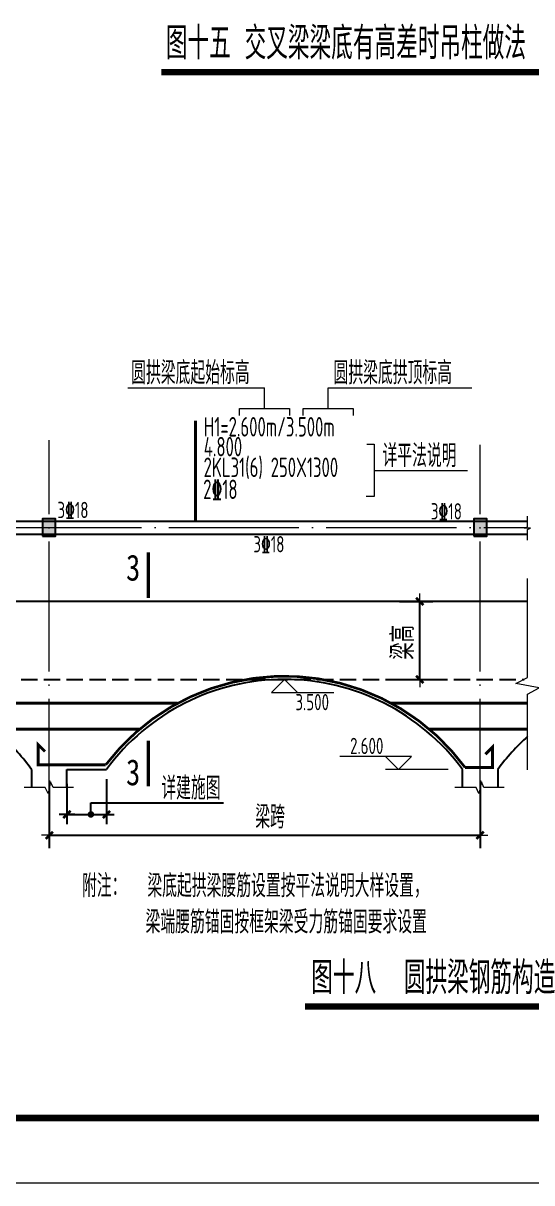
# Model space of a CAD drawing. Extents: x 3968514 to 5230306, y -516551 to -228246.
# Drawn here: x 4184520 to 4192335, y -359553 to -341731 of the extents above; entities that cross this region are included whole.
import ezdxf
from ezdxf.enums import TextEntityAlignment as Align

# ---------------------------------------------------------------- set-up
doc = ezdxf.new("R2010")
doc.units = 0
doc.header["$LTSCALE"] = 1000
doc.header["$MEASUREMENT"] = 0
for name, pattern in [('3', [5, 3, -2]), ('DASH', [0.35, 0.25, -0.1]), ('DOTE', [2.42, 2, -0.2, 0.02, -0.2])]:
    doc.linetypes.add(name, pattern=pattern)
for name, color, linetype in [('BEAM_CON', 4, 'Continuous'), ('COLU', 7, 'Continuous'), ('GJ', 1, 'Continuous'), ('HZ', 4, 'Continuous'), ('PUB_HATCH', 8, 'Continuous'), ('PUB_TEXT', 7, 'Continuous'), ('REIN', 2, 'Continuous'), ('柱', 4, 'Continuous'), ('梁__虚线', 4, '3'), ('水平标注', 140, 'Continuous')]:
    doc.layers.add(name, color=color, linetype=linetype)
for name, color, linetype, lineweight in [('DOTE', 1, 'DOTE', 9), ('FRAME', 3, 'Continuous', 18), ('PUB_DIM', 3, 'Continuous', 15)]:
    doc.layers.add(name, color=color, linetype=linetype, lineweight=lineweight)
doc.styles.add('DIM_FONT', font='SIMPLEX', dxfattribs={"width": 0.7, "bigfont": 'GBCBIG'})
doc.styles.add('FF1', font='tssdeng.shx', dxfattribs={"width": 0.8, "bigfont": 'tssdchn.shx'})
doc.styles.add('TSSD_CHINA', font='tssdeng.shx', dxfattribs={"width": 0.7, "bigfont": 'tssdchn.shx'})
doc.styles.add('TSSD_Norm', font='tssdeng.shx', dxfattribs={"width": 0.7, "bigfont": 'hztxt.shx'})
doc.styles.add('TSSD_REIN', font='Tssdeng.shx', dxfattribs={"width": 0.7, "bigfont": 'hztxt.shx'})
doc.styles.add('黑体', font='simhei.ttf', dxfattribs={"width": 0.8, "height": 0.2})
doc.dimstyles.new('DIM-250', dxfattribs={"dimtxt": 250, "dimasz": 0.8, "dimexe": 200, "dimexo": 200, "dimgap": 150, "dimtad": 1, "dimdec": 0, "dimdsep": 46, "dimtxsty": 'DIM_FONT', "dimblk1": '_DIMX', "dimblk2": '_DIMX', "dimsah": 1, "dimcen": 0.09, "dimdle": 2, "dimclrt": 7, "dimadec": 0, "dimazin": 0, "dimtfac": 1, "dimtdec": 0, "dimtix": 1, "dimtmove": 2, "dimatfit": 3, "dimldrblk": '_DIMX', "dimfxl": 1, "dimtolj": 1, "dimtzin": 0, "dimarcsym": 0})

# ---------------------------------------------------------------- blocks, each defined once
blk = doc.blocks.new('2')
at = {"layer": 'FRAME', "lineweight": 100}
blk.add_line((175718, -71373), (231618, -71373), dxfattribs=at)
at = {"layer": 'FRAME', "lineweight": 18}
blk.add_line((173218, -72373), (232618, -72373), dxfattribs=at)
blk = doc.blocks.new('_DIMX')
blk.add_line((-150, 0), (150, 0))
at = {"const_width": 50}
blk.add_lwpolyline([(-70, -70), (70, 70)], dxfattribs=at)
blk = doc.blocks.new('*D340')
at = {"layer": 'Defpoints', "color": 0, "transparency": 16777216}
for p in [(4184921, -353170), (4191541, -353170), (4191541, -354212)]:
    blk.add_point(p, dxfattribs=at)
at = {"layer": 'PUB_DIM', "color": 0, "lineweight": -2, "transparency": 16777216}
for p, q in [((4184921, -353370), (4184921, -354412)), ((4191541, -353370), (4191541, -354412)), ((4184922, -354212), (4191540, -354212))]:
    blk.add_line(p, q, dxfattribs=at)
at = {"layer": 'PUB_DIM', "color": 0, "lineweight": -2, "transparency": 16777216, "xscale": 0.8, "yscale": 0.8, "zscale": 0.8, "rotation": 180}
blk.add_blockref('_DIMX', (4184921, -354212), dxfattribs=at)
at = {"layer": 'PUB_DIM', "color": 0, "lineweight": -2, "transparency": 16777216, "xscale": 0.8, "yscale": 0.8, "zscale": 0.8}
blk.add_blockref('_DIMX', (4191541, -354212), dxfattribs=at)
blk = doc.blocks.new('_FZH')
blk.add_lwpolyline([(-0.5, -0.5), (0.5, -0.5), (0.5, 0.5), (-0.5, 0.5)], close=True)
at = {"layer": 'PUB_HATCH'}
blk.add_solid([(-0.5, -0.5), (0.5, -0.5), (-0.5, 0.5), (0.5, 0.5)], dxfattribs=at)
blk = doc.blocks.new('*D329')
at = {"layer": 'Defpoints', "color": 0, "transparency": 16777216}
for p in [(4190104, -350617), (4190613, -350617), (4190104, -351817)]:
    blk.add_point(p, dxfattribs=at)
at = {"layer": 'PUB_DIM', "color": 0, "lineweight": -2, "transparency": 16777216}
for p, q in [((4190304, -350617), (4190813, -350617)), ((4190613, -351816), (4190613, -350617)), ((4190304, -351817), (4190813, -351817))]:
    blk.add_line(p, q, dxfattribs=at)
at = {"layer": 'PUB_DIM', "color": 0, "lineweight": -2, "transparency": 16777216, "xscale": 0.8, "yscale": 0.8, "zscale": 0.8}
for p, rotation in [((4190613, -350617), 90), ((4190613, -351817), 270)]:
    blk.add_blockref('_DIMX', p, dxfattribs=dict(at, rotation=rotation))

msp = doc.modelspace()

# ---------------------------------------------------------------- linework, layer by layer
at = {"linetype": 'ByBlock'}
for p, q in [((4185798.61679, -353349.34756), (4185798.61679, -354041.76015)), ((4185192.55954, -353421.69407), (4185192.55954, -354041.76015)), ((4185193.35954, -353891.76015), (4185797.81679, -353891.76015))]:
    msp.add_line(p, q, dxfattribs=at)
at = {"layer": 'BEAM_CON'}
for p, q in [((4184187.23184, -349382.8766), (4192270.16843, -349382.8766)), ((4184187.23184, -349582.54327), (4192270.16843, -349582.54327)), ((4192270.16843, -350616.68887), (4184191.91642, -350616.68887)), ((4184649.04115, -353199.34756), (4184649.04115, -353478.15732)), ((4185192.55954, -353478.15732), (4185192.55954, -353199.34756)), ((4191269.52531, -353478.15732), (4191269.52531, -353199.34756)), ((4191813.0437, -353199.34756), (4191813.0437, -353478.15732))]:
    msp.add_line(p, q, dxfattribs=at)
for centre, start, end in [((4188534.07105, -355213.93186), 36.370590142, 143.629409858), ((4181913.58689, -355213.93186), 36.370590142, 47.883463833), ((4194548.49795, -355213.93186), 132.116536167, 143.629409858)]:
    msp.add_arc(centre, 3397.24299, start, end, dxfattribs=at)
at = {"layer": 'Defpoints', "color": 0, "linetype": 'ByBlock'}
for p in [(4185798.61679, -353199.34756), (4185192.55954, -353271.69407), (4185798.61679, -353891.76015)]:
    msp.add_point(p, dxfattribs=at)
at = {"layer": 'DOTE', "linetype": 'DOTE'}
for p, q in [((4184920.80035, -354115.57014), (4184920.80035, -348138.15283)), ((4191541.2845, -354115.57014), (4191541.2845, -348209.91549)), ((4184336.21564, -349482.54327), (4192261.38452, -349482.54327))]:
    msp.add_line(p, q, dxfattribs=at)
at = {"layer": 'GJ', "const_width": 50}
msp.add_lwpolyline([(4185535.17055, -353891.76015, 1), (4185585.17055, -353891.76015, 1)], format="xyb", close=True, dxfattribs=at)
at = {"layer": 'HZ', "const_width": 100}
msp.add_lwpolyline([(4186640.87677, -342483.93104), (4193420.76671, -342483.93104)], dxfattribs=at)
at = {"layer": 'PUB_DIM'}
for p, q in [((4186125.36829, -347332.69444), (4188226.60234, -347332.69444)), ((4188226.60234, -347654.65216), (4188226.60234, -347332.69444)), ((4189204.43709, -347332.69444), (4191410.88548, -347332.69444)), ((4189204.43709, -347654.65216), (4189204.43709, -347332.69444)), ((4187841.70987, -347654.65216), (4188611.4948, -347654.65216)), ((4187841.70987, -347758.57847), (4187841.70987, -347654.65216)), ((4188611.4948, -347654.65216), (4188611.4948, -347758.57847)), ((4188819.54463, -347758.57847), (4188819.54463, -347654.65216)), ((4188819.54463, -347654.65216), (4189589.32956, -347654.65216)), ((4189589.32956, -347654.65216), (4189589.32956, -347758.57847)), ((4189797.93384, -348201.35995), (4189912.84424, -348201.35995)), ((4189912.84424, -348201.35995), (4189912.84424, -349005.07898)), ((4189912.84424, -348603.21946), (4191346.21749, -348603.21946)), ((4189912.84424, -349005.07898), (4189787.48783, -349005.07898)), ((4188734.07105, -352016.68888), (4189294.56847, -352016.68888)), ((4190087.1805, -352999.34756), (4189383.62721, -352999.34756)), ((4191048.74687, -353199.34756), (4190087.82617, -353199.34756))]:
    msp.add_line(p, q, dxfattribs=at)
at = {"layer": 'PUB_DIM', "ltscale": 0.7}
for points in [[(4192270.16843, -349677.32625), (4192270.16843, -349514.39056), (4192315.16843, -349491.89056), (4192225.16843, -349491.89056), (4192270.16843, -349469.39056), (4192270.16843, -349306.45488)], [(4192270.16843, -353204.91234), (4192270.16843, -352044.00207), (4192450.16843, -351944.51284), (4192090.16843, -351879.37197), (4192270.16843, -351789.37197), (4192270.16843, -350264.31847)], [(4185290.44205, -353478.15732), (4184979.61891, -353478.15732), (4184940.87282, -353388.15732), (4184902.33752, -353568.15732), (4184857.33752, -353478.15732), (4184533.84648, -353478.15732)], [(4191910.92621, -353478.15732), (4191600.10306, -353478.15732), (4191561.35698, -353388.15732), (4191522.82167, -353568.15732), (4191477.82167, -353478.15732), (4191154.33064, -353478.15732)]]:
    msp.add_lwpolyline(points, dxfattribs=at)
at = {"layer": 'PUB_DIM'}
for points, const_width in [([(4186444.13707, -349865.20894), (4186444.13707, -350567.70953)], 50), ([(4186444.13707, -352757.85082), (4186444.13707, -353460.35141)], 50), ([(4188850.88061, -356843.52685), (4192986.59079, -356843.52685)], 100)]:
    msp.add_lwpolyline(points, dxfattribs=dict(at, const_width=const_width))
for points in [[(4188734.07105, -352016.68888), (4188534.07105, -351816.68887), (4188334.07105, -352016.68888)], [(4190087.1805, -352999.34756), (4190287.1805, -353199.34756), (4190487.1805, -352999.34756)]]:
    msp.add_lwpolyline(points, close=True, dxfattribs=at)
at = {"layer": 'REIN', "const_width": 40}
msp.add_lwpolyline([(4191309.78522, -353169.69727, 0.5007631908), (4185789.30577, -353128.32697, 0.5007631908)], format="xyb", dxfattribs=at)
at = {"layer": 'REIN'}
for points, const_width in [([(4184191.91642, -352180.97073), (4186895.58669, -352180.97073)], 50), ([(4192270.16843, -352180.97073), (4190172.55541, -352180.97073)], 50), ([(4184191.91642, -352580.97073), (4186308.9868, -352580.97073)], 50), ([(4192270.16843, -352580.97073), (4190759.1553, -352580.97073)], 50), ([(4185789.30577, -353128.32697), (4184747.9165, -353128.32697), (4184747.9165, -352818.24222), (4184853.98252, -352924.30824)], 45), ([(4191309.78522, -353169.69727), (4191729.48865, -353169.69727), (4191729.48865, -352859.61253), (4191623.42264, -352965.67855)], 45)]:
    msp.add_lwpolyline(points, dxfattribs=dict(at, const_width=const_width))
at = {"layer": '柱', "color": 0}
msp.add_line((4185192.55954, -353199.34756), (4185798.61679, -353199.34756), dxfattribs=at)
at = {"layer": '柱'}
for p, q in [((4185560.17055, -353712.09977), (4187599.29827, -353712.09977)), ((4185560.17055, -353891.76015), (4185560.17055, -353712.09977))]:
    msp.add_line(p, q, dxfattribs=at)
at = {"layer": '梁__虚线', "linetype": 'DASH'}
msp.add_line((4184137.28262, -351816.68887), (4192215.53463, -351816.68887), dxfattribs=at)
at = {"layer": '水平标注', "color": 140, "const_width": 46.66667}
msp.add_lwpolyline([(4187167.02138, -347837.47751), (4187167.02138, -349382.8766)], dxfattribs=at)

# ---------------------------------------------------------------- block references
at = {"linetype": 'ByBlock', "xscale": 0.800000000745058, "yscale": 0.800000000745058, "zscale": 0.800000000745058, "rotation": 180}
msp.add_blockref('_DIMX', (4185192.55954, -353891.76015), dxfattribs=at)
at = {"linetype": 'ByBlock', "xscale": 0.800000000745058, "yscale": 0.800000000745058, "zscale": 0.800000000745058}
msp.add_blockref('_DIMX', (4185798.61679, -353891.76015), dxfattribs=at)
at = {"layer": 'COLU', "xscale": 200, "yscale": 266.6666666679084, "zscale": 200}
for p in [(4184916.74078, -349482.54327), (4191542.21585, -349482.54327)]:
    msp.add_blockref('_FZH', p, dxfattribs=at)
at = {"layer": 'FRAME'}
msp.add_blockref('2', (3989503.62973, -287180.12051), dxfattribs=at)

# ---------------------------------------------------------------- texts
at = {"layer": 'PUB_TEXT', "color": 0, "style": 'FF1', "width": 0.7}
for s, p in [('图十五 交叉梁梁底有高差时吊柱做法', (4186712.55772, -342288.2862)), ('图十八  圆拱梁钢筋构造', (4188946.29984, -356653.13235))]:
    msp.add_text(s, height=500, dxfattribs=at).set_placement(p)
at = {"layer": 'PUB_TEXT'}
for s, height, style, width, p in [('圆拱梁底起始标高', 350, 'TSSD_Norm', 0.65, (4186179.43888, -347279.89402)), ('圆拱梁底拱顶标高', 350, 'TSSD_Norm', 0.65, (4189288.39764, -347279.89402)), ('详平法说明', 350, 'TSSD_Norm', 0.65, (4190039.65605, -348554.03921)), ('3\x8418', 250, 'TSSD_REIN', 0.7, (4185045.93698, -349337.30567)), ('3\x8418', 250, 'TSSD_REIN', 0.7, (4190784.00659, -349358.18135)), ('3\x8418', 250, 'TSSD_REIN', 0.7, (4188056.30997, -349863.77833)), ('详建施图', 350, 'TSSD_Norm', 0.65, (4186642.36029, -353663.53132)), ('梁跨', 350, 'TSSD_Norm', 0.65, (4188086.60839, -354106.0577)), ('附注：', 350, 'TSSD_Norm', 0.65, (4185423.79472, -355163.94228)), ('梁底起拱梁腰筋设置按平法说明大样设置，', 350, 'TSSD_Norm', 0.65, (4186428.40123, -355163.94228)), ('梁端腰筋锚固按框架梁受力筋锚固要求设置', 350, 'TSSD_Norm', 0.65, (4186400.45017, -355721.13942))]:
    msp.add_text(s, height=height, dxfattribs=dict(at, style=style, width=width)).set_placement(p)
at = {"layer": 'PUB_TEXT', "style": '黑体', "width": 0.8}
for p in [(4186209.5093, -350101.35158), (4186209.5093, -353246.85427)]:
    msp.add_text('3', height=400, dxfattribs=at).set_placement(p, align=Align.MIDDLE)
at = {"layer": 'PUB_TEXT', "style": 'TSSD_CHINA', "width": 0.8}
msp.add_text('梁高', height=350, rotation=90, dxfattribs=at).set_placement((4190526.10518, -351512.89381))
at = {"layer": 'PUB_TEXT', "style": 'TSSD_REIN', "width": 0.7}
for s, p in [('3.500', (4189219.11465, -352290.6116)), ('2.600', (4190054.72997, -352963.73623))]:
    msp.add_text(s, height=250, dxfattribs=at).set_placement(p, align=Align.RIGHT)
at = {"layer": '水平标注', "color": 140, "style": 'TSSD_REIN', "width": 0.65}
for s, p in [('H1=2.600m/3.500m', (4187295.39037, -348083.79889)), ('4.800', (4187294.61097, -348389.06398)), ('2KL31(6) 250X1300', (4187291.84465, -348706.60847)), ('2\x8418', (4187285.64782, -349045.04436))]:
    msp.add_text(s, height=300, dxfattribs=at).set_placement(p)

# ---------------------------------------------------------------- dimensions: what is measured, and where the dimension line sits
at = {"layer": 'PUB_DIM'}
dim = msp.add_linear_dim(base=(4190612.54913, -350616.68887), p1=(4190103.563, -351816.68887), p2=(4190103.563, -350616.68887), angle=90, text=' ', dimstyle='DIM-250', dxfattribs=at)
dim.commit()
dim.dimension.update_dxf_attribs({"geometry": '*D329', "text_midpoint": (4190612.54913, -351216.68887)})
dim = msp.add_linear_dim(base=(4191541.2845, -354211.88109), p1=(4184920.80035, -353169.69727), p2=(4191541.2845, -353169.69727), text=' ', dimstyle='DIM-250', dxfattribs=at)
dim.commit()
dim.dimension.update_dxf_attribs({"geometry": '*D340', "text_midpoint": (4188231.04242, -354211.88109)})

doc.saveas('drawing.dxf')
